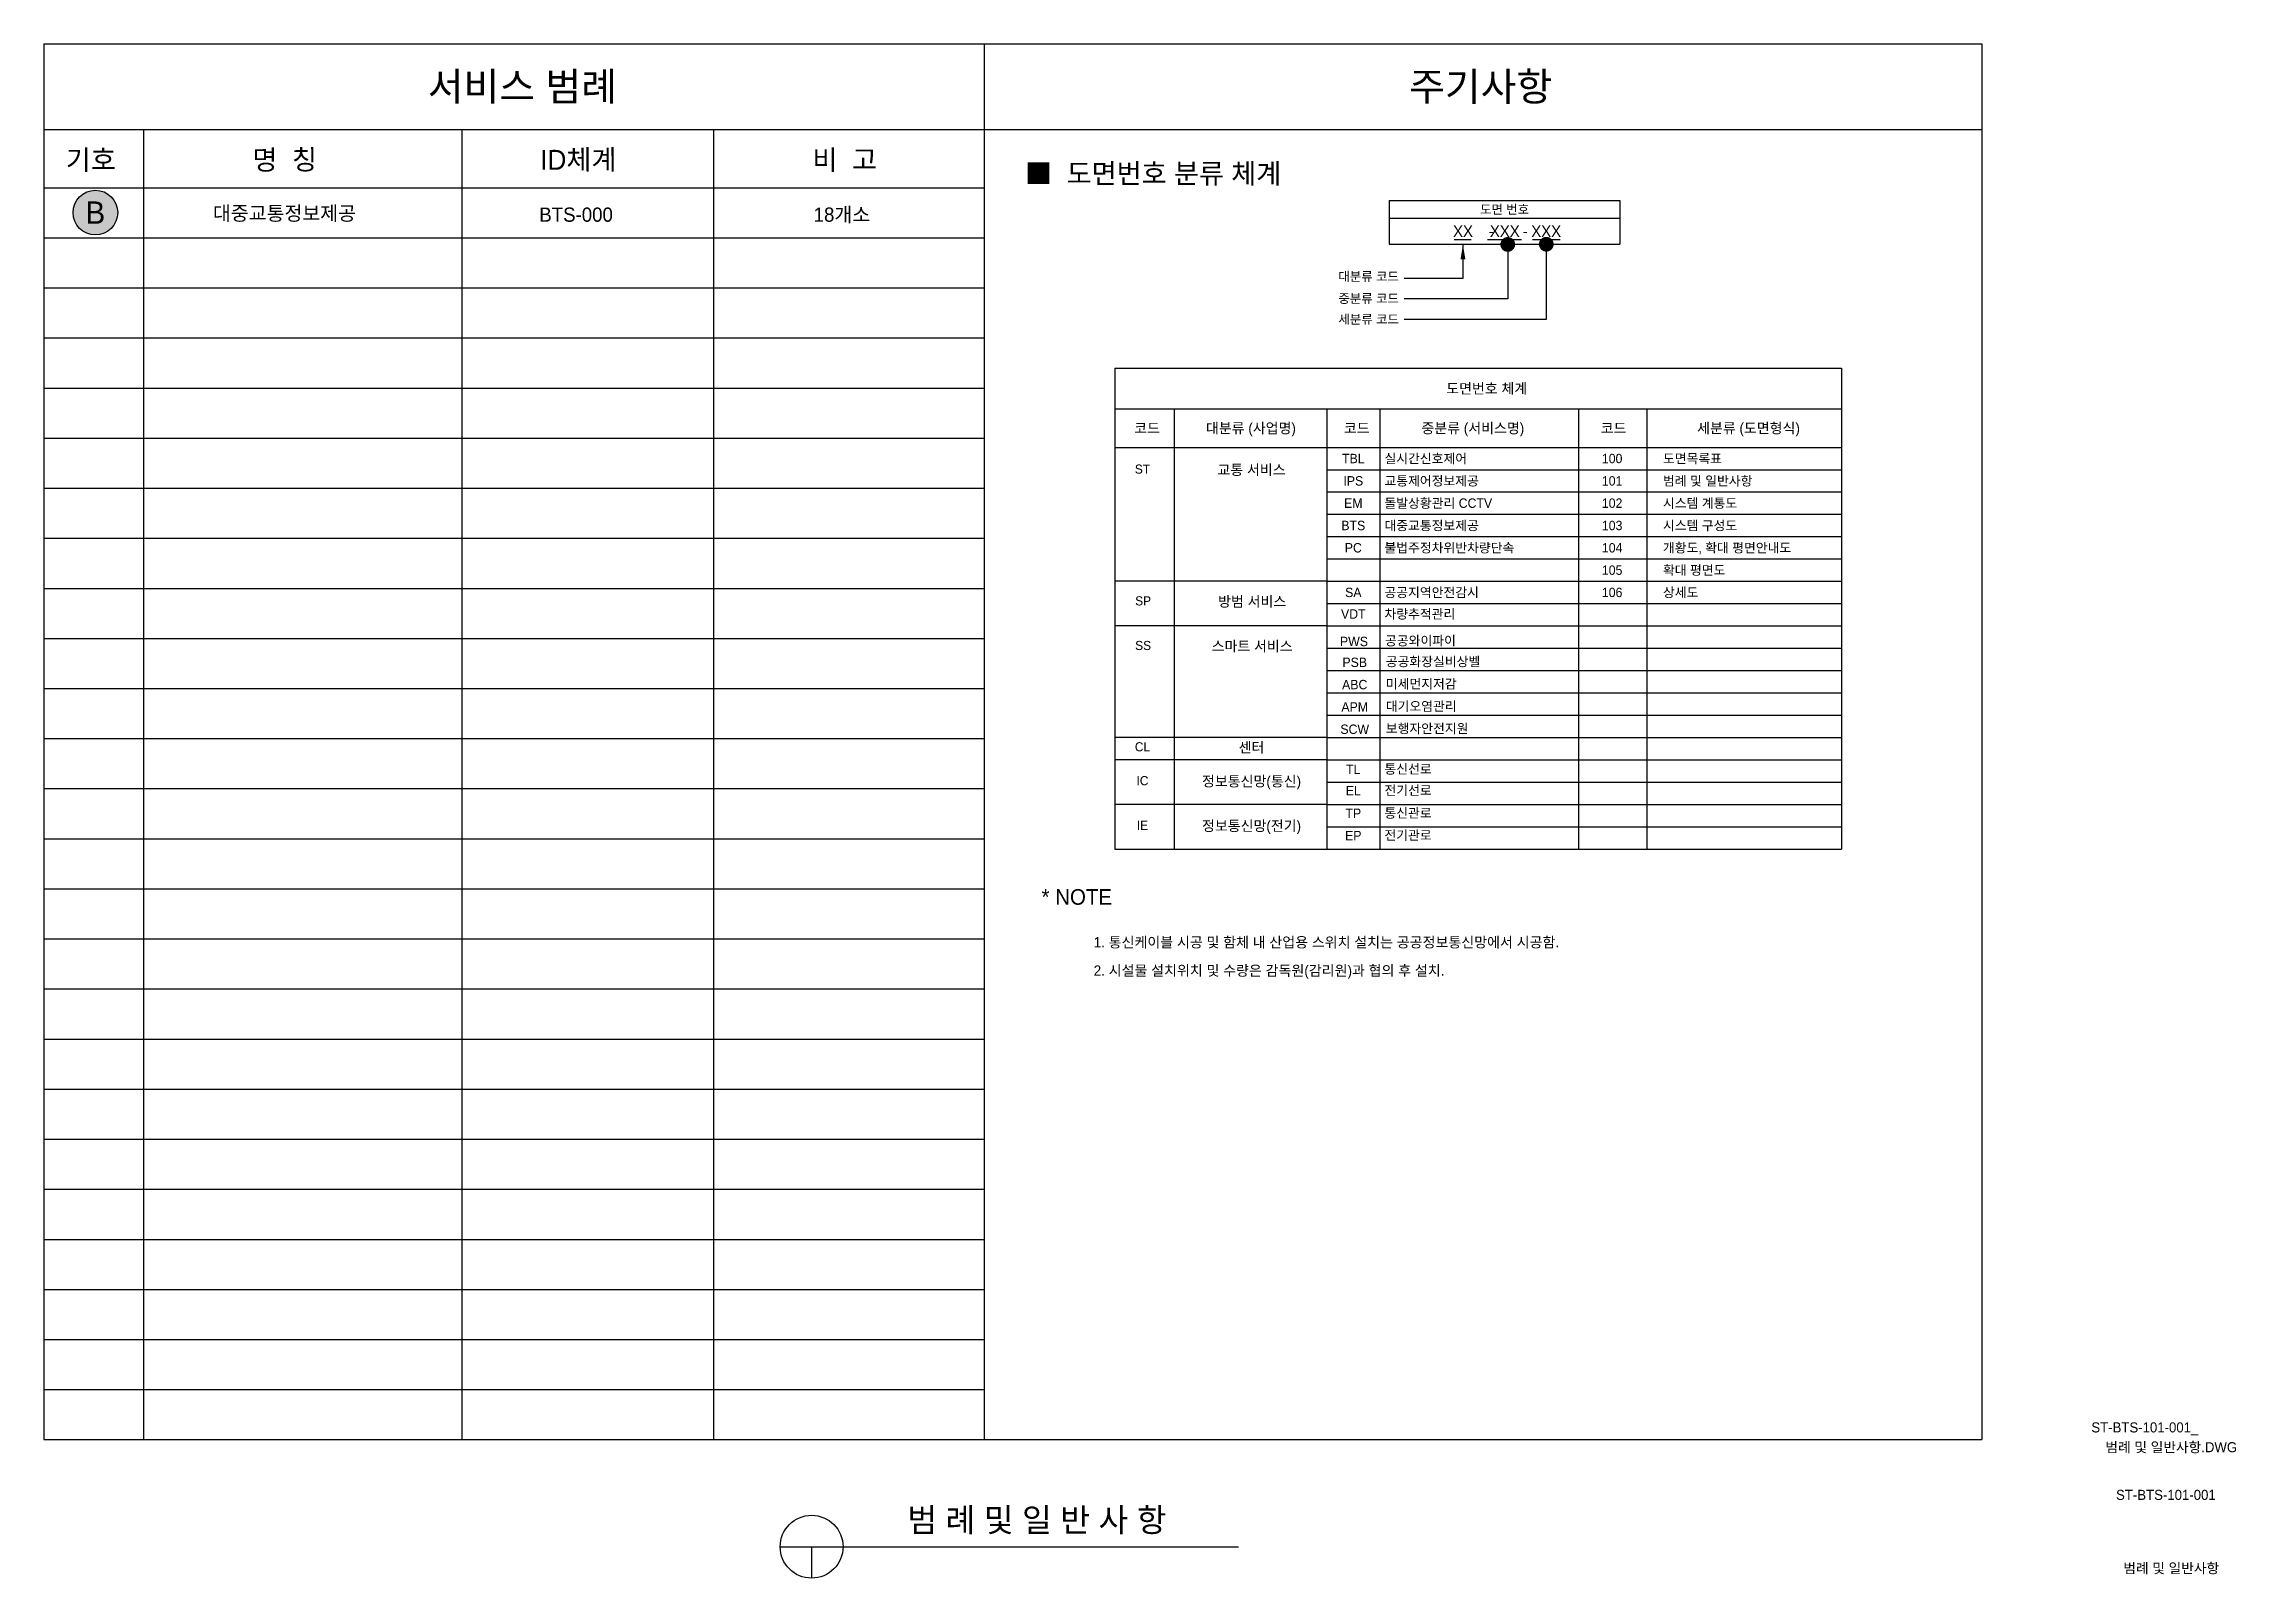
# Model space of a CAD drawing. Extents: x 33 to 404, y 15 to 275.
import ezdxf
from ezdxf.enums import TextEntityAlignment as Align

# ---------------------------------------------------------------- set-up
doc = ezdxf.new("R2010")
doc.units = 0
doc.header["$MEASUREMENT"] = 0
doc.layers.get('0').update_dxf_attribs({"linetype": 'CONTINUOUS'})
for name, color, linetype in [('###.3.BIT', 5, 'CONTINUOUS'), ('BORD', 7, 'CONTINUOUS'), ('TEXT', 7, 'CONTINUOUS')]:
    doc.layers.add(name, color=color, linetype=linetype)
doc.styles.add('HY헤드라인M', font='H2HDRM.TTF')
doc.styles.get("Standard").update_dxf_attribs({"font": ''})
doc.styles.get('Standard').set_extended_font_data('HYgtrE')
doc.dimstyles.new('DIM01', dxfattribs={"dimtxt": 3.5, "dimasz": 0.8, "dimexe": 2, "dimexo": 10, "dimgap": 1.25, "dimtad": 1, "dimdec": 3, "dimlfac": 0.001, "dimrnd": 0.0005, "dimzin": 0, "dimdsep": 46, "dimtxsty": 'Standard', "dimblk1": 'DOT', "dimblk2": 'DOT', "dimsah": 1, "dimcen": 0.09, "dimclrd": 1, "dimclre": 1, "dimclrt": 256, "dimadec": 0, "dimazin": 0, "dimtfac": 0.072, "dimtdec": 3, "dimtix": 1, "dimtmove": 2, "dimatfit": 3, "dimldrblk": 'DOT', "dimfxl": 1, "dimtolj": 1, "dimtzin": 0, "dimlwd": -1, "dimarcsym": 0})
doc.dimstyles.new('ISO-25', dxfattribs={"dimtxt": 2.5, "dimasz": 2.5, "dimexe": 1.25, "dimexo": 0.625, "dimtad": 1, "dimtxsty": 'Standard', "dimcen": 2.5, "dimadec": 0, "dimazin": 0, "dimtfac": 1, "dimtmove": 0, "dimatfit": 3, "dimfxl": 1, "dimarcsym": 0})

# ---------------------------------------------------------------- blocks, each defined once
blk = doc.blocks.new('N_BIT')
at = {"layer": '###.3.BIT'}
h = blk.add_hatch(color=255, dxfattribs=at)
h.dxf.hatch_style = 1
h.paths.add_polyline_path([(1.34, -0.02, 1), (-1.18, -0.02, 1)])
blk.add_circle((0.08, -0.02), 1.26, dxfattribs=at)
at = {"layer": '###.3.BIT', "style": 'HY헤드라인M'}
blk.add_text('B', height=1.26, dxfattribs=at).set_placement((0.08, -0.02), align=Align.MIDDLE_CENTER)

msp = doc.modelspace()

# ---------------------------------------------------------------- linework, layer by layer
for points in [[(250.22, 184.16), (214.33, 184.16)], [(250.22, 176.61), (214.33, 176.61)], [(250.22, 157.73), (214.33, 157.73)], [(250.22, 153.96), (214.33, 153.96)], [(250.22, 146.41), (214.33, 146.41)]]:
    msp.add_lwpolyline(points)
at = {"layer": 'BORD'}
for p, q in [((33.16, 275.08), (361.05, 275.08)), ((33.16, 275.08), (33.16, 38.97)), ((192.26, 275.08), (192.26, 38.94)), ((361.05, 275.08), (361.05, 38.94)), ((33.16, 260.61), (361.05, 260.61)), ((33.16, 260.61), (226.01, 260.61)), ((50.03, 260.61), (50.03, 38.97)), ((103.89, 260.61), (103.89, 38.94)), ((146.46, 260.61), (146.46, 38.94)), ((192.26, 260.61), (192.26, 38.94)), ((33.16, 250.73), (192.26, 250.73)), ((260.75, 248.58), (260.75, 241.19)), ((260.75, 248.58), (299.8, 248.58)), ((299.8, 248.58), (299.8, 241.19)), ((260.75, 245.56), (299.8, 245.56)), ((260.75, 241.19), (299.8, 241.19)), ((271.76, 241.97), (274.64, 241.97)), ((277.37, 241.97), (283.14, 241.97)), ((285.02, 241.97), (289.67, 241.97)), ((214.33, 220.21), (214.33, 138.85)), ((214.33, 220.21), (337.27, 220.21)), ((337.27, 220.21), (337.27, 138.85)), ((214.33, 213.31), (337.27, 213.31)), ((224.37, 213.31), (224.37, 138.85)), ((250.22, 213.31), (250.22, 138.85)), ((259.16, 213.31), (259.16, 138.85)), ((292.81, 213.31), (292.81, 138.85)), ((304.33, 213.31), (304.33, 138.85)), ((214.33, 206.81), (337.27, 206.81)), ((250.22, 203.03), (337.27, 203.03)), ((250.22, 199.26), (337.27, 199.26)), ((250.22, 195.48), (337.27, 195.48)), ((250.22, 191.71), (337.27, 191.71)), ((250.22, 187.93), (337.27, 187.93)), ((250.22, 184.16), (337.27, 184.16)), ((250.22, 180.38), (337.27, 180.38)), ((250.22, 176.61), (337.27, 176.61)), ((250.22, 172.83), (337.27, 172.83)), ((250.22, 172.83), (337.27, 172.83)), ((250.22, 169.06), (337.27, 169.06)), ((250.22, 165.28), (337.27, 165.28)), ((250.22, 161.51), (337.27, 161.51)), ((250.22, 157.73), (337.27, 157.73)), ((250.22, 153.96), (337.27, 153.96)), ((250.22, 150.18), (337.27, 150.18)), ((250.22, 146.41), (337.27, 146.41)), ((250.22, 142.63), (337.27, 142.63)), ((214.33, 138.85), (337.27, 138.85)), ((157.73, 20.82), (235.24, 20.82)), ((163.05, 20.82), (163.05, 15.5))]:
    msp.add_line(p, q, dxfattribs=at)
for points in [[(33.16, 250.73), (192.26, 250.73)], [(33.16, 242.26), (192.26, 242.26)], [(33.16, 233.78), (192.26, 233.78)], [(33.16, 225.31), (192.26, 225.31)], [(33.16, 216.84), (192.26, 216.84)], [(33.16, 208.37), (192.26, 208.37)], [(33.16, 199.9), (192.26, 199.9)], [(33.16, 191.43), (192.26, 191.43)], [(33.16, 182.95), (192.26, 182.95)], [(33.16, 174.48), (192.26, 174.48)], [(33.16, 166.01), (192.26, 166.01)], [(33.16, 157.54), (192.26, 157.54)], [(33.16, 149.07), (192.26, 149.07)], [(33.16, 140.6), (192.26, 140.6)], [(33.16, 132.12), (192.26, 132.12)], [(33.16, 123.65), (192.26, 123.65)], [(33.16, 115.18), (192.26, 115.18)], [(33.16, 106.71), (192.26, 106.71)], [(33.16, 98.24), (192.26, 98.24)], [(33.16, 89.77), (192.26, 89.77)], [(33.16, 89.77), (192.26, 89.77)], [(33.16, 81.29), (192.26, 81.29)], [(33.16, 72.82), (192.26, 72.82)], [(33.16, 64.35), (192.26, 64.35)], [(33.16, 55.88), (192.26, 55.88)], [(33.16, 55.88), (192.26, 55.88)], [(33.16, 47.41), (192.26, 47.41)], [(33.16, 38.94), (361.05, 38.94)]]:
    msp.add_lwpolyline(points, dxfattribs=at)
msp.add_circle((163.05, 20.82), 5.32, dxfattribs=at)

# ---------------------------------------------------------------- block references
at = {"layer": '###.3.BIT', "xscale": 3, "yscale": 3, "zscale": 3}
msp.add_blockref('N_BIT', (41.64, 246.59), dxfattribs=at)

# ---------------------------------------------------------------- texts
at = {"layer": 'BORD', "style": 'HY헤드라인M'}
for s, p in [('서비스 범례', (114.11, 267.92)), ('주기사항', (276.24, 267.92))]:
    msp.add_text(s, height=4.821, dxfattribs=at).set_placement(p, align=Align.MIDDLE)
for s, p in [('기호', (36.88, 253.76)), ('명  칭', (68.45, 253.76)), ('ID체계', (117.15, 253.76)), ('비  고', (163.2, 253.76))]:
    msp.add_text(s, height=3.375, rotation=0.2443, dxfattribs=at).set_placement(p)
for s, height, p in [('■  도면번호 분류 체계', 3.3749, (199.12, 251.46)), ('1. 통신케이블 시공 및 함체 내 산업용 스위치 설치는 공공정보통신망에서 시공함.', 1.7403, (210.77, 122.21)), ('2. 시설물 설치위치 및 수량은 감독원(감리원)과 협의 후 설치.', 1.7403, (210.77, 117.42))]:
    msp.add_text(s, height=height, dxfattribs=at).set_placement(p)
for s, height, p in [('대중교통정보제공', 2.411, (61.76, 246.41)), ('실시간신호제어', 1.591, (259.96, 204.92)), (' 도면목록표', 1.591, (306.5, 204.92)), ('교통제어정보제공', 1.591, (259.96, 201.14)), (' 범례 및 일반사항', 1.591, (306.5, 201.14)), ('돌발상황관리 CCTV', 1.591, (259.96, 197.37)), (' 시스템 계통도', 1.591, (306.5, 197.37)), ('대중교통정보제공', 1.591, (259.96, 193.59)), (' 시스템 구성도', 1.591, (306.5, 193.59)), ('불법주정차위반차량단속', 1.591, (259.96, 189.82)), (' 개황도, 확대 평면안내도', 1.591, (306.5, 189.82)), (' 확대 평면도', 1.591, (306.5, 186.04)), ('공공지역안전감시', 1.591, (259.96, 182.27)), (' 상세도', 1.591, (306.5, 182.27)), ('차량추적관리', 1.591, (259.96, 178.62)), ('공공와이파이', 1.591, (260.06, 174.1)), ('공공화장실비상벨', 1.591, (260.19, 170.57)), ('미세먼지저감', 1.591, (260.19, 166.8)), ('대기오염관리', 1.591, (260.19, 163.02)), ('보행자안전지원', 1.591, (260.19, 159.25)), ('통신선로', 1.591, (259.96, 152.4)), ('전기선로', 1.591, (259.96, 148.79)), ('통신관로', 1.591, (259.96, 144.95)), ('전기관로', 1.591, (259.96, 141.19)), ('* NOTE', 2.646, (201.95, 130.75))]:
    msp.add_text(s, height=height, dxfattribs=at).set_placement(p, align=Align.MIDDLE_LEFT)
for s, height, p in [('BTS-000', 2.411, (123.2, 246.18)), ('18개소', 2.411, (168.17, 246.18)), ('도면 번호', 1.543, (280.28, 247.07)), ('       -       -                ', 1.9285, (284.04, 243.38)), ('도면번호 체계', 1.736, (277.26, 216.76)), ('코드', 1.736, (219.79, 210.06)), ('대분류 (사업명)', 1.736, (237.37, 210.06)), ('코드', 1.736, (255.28, 210.06)), ('중분류 (서비스명)', 1.736, (274.91, 210.06)), ('코드', 1.736, (298.73, 210.06)), ('세분류 (도면형식)', 1.736, (321.55, 210.06)), ('교통 서비스', 1.736, (237.47, 203.02)), ('방범 서비스', 1.736, (237.58, 180.73)), ('스마트 서비스', 1.736, (237.58, 173.18)), ('센터', 1.736, (237.47, 156.04)), ('정보통신망(통신)', 1.736, (237.47, 150.32)), ('정보통신망(전기)', 1.736, (237.47, 142.77))]:
    msp.add_text(s, height=height, dxfattribs=at).set_placement(p, align=Align.MIDDLE_CENTER)
at = {"layer": 'BORD', "color": 6, "style": 'HY헤드라인M'}
for s, height, p in [('XX', 1.929, (273.25, 243.38)), ('ST', 1.543, (219.02, 203.13)), ('SP', 1.543, (219.13, 180.84)), ('SS', 1.543, (219.13, 173.29)), ('CL', 1.543, (219.02, 156.15)), ('IC', 1.543, (219.02, 150.42)), ('IE', 1.543, (219.02, 142.87))]:
    msp.add_text(s, height=height, dxfattribs=at).set_placement(p, align=Align.MIDDLE_CENTER)
at = {"layer": 'BORD', "color": 1, "style": 'HY헤드라인M'}
for s, height, p in [('XXX', 1.929, (280.32, 243.38)), ('TBL', 1.591, (254.69, 204.92)), ('IPS', 1.591, (254.69, 201.14)), ('EM', 1.591, (254.69, 197.37)), ('BTS', 1.591, (254.69, 193.59)), ('PC', 1.591, (254.69, 189.82)), ('SA', 1.591, (254.69, 182.27)), ('VDT', 1.591, (254.69, 178.62)), ('PWS', 1.591, (254.8, 173.97)), ('PSB', 1.591, (254.93, 170.44)), ('ABC', 1.591, (254.93, 166.67)), ('APM', 1.591, (254.93, 162.89)), ('SCW', 1.591, (254.93, 159.12)), ('TL', 1.591, (254.69, 152.35)), ('EL', 1.591, (254.69, 148.73)), ('TP', 1.591, (254.69, 144.9)), ('EP', 1.591, (254.69, 141.13))]:
    msp.add_text(s, height=height, dxfattribs=at).set_placement(p, align=Align.MIDDLE_CENTER)
at = {"layer": 'BORD', "color": 3, "style": 'HY헤드라인M'}
for s, height, p in [('XXX', 1.929, (287.32, 243.38)), ('100', 1.591, (298.48, 204.92)), ('101', 1.591, (298.48, 201.14)), ('102', 1.591, (298.48, 197.37)), ('103', 1.591, (298.48, 193.59)), ('104', 1.591, (298.48, 189.82)), ('105', 1.591, (298.48, 186.04)), ('106', 1.591, (298.48, 182.27))]:
    msp.add_text(s, height=height, dxfattribs=at).set_placement(p, align=Align.MIDDLE_CENTER)
at = {"layer": 'BORD', "style": 'HY헤드라인M'}
for s, p in [('대분류 코드', (262.41, 235.73)), ('중분류 코드', (262.41, 232)), ('세분류 코드', (262.41, 228.48))]:
    msp.add_text(s, height=1.543, dxfattribs=at).set_placement(p, align=Align.MIDDLE_RIGHT)
at = {"layer": 'TEXT', "style": 'HY헤드라인M'}
for s, height, p in [('ST-BTS-101-001_', 1.7054, (388.6, 40.77)), ('범례 및 일반사항.DWG', 1.7054, (393.07, 37.68)), ('ST-BTS-101-001', 1.7054, (392.16, 29.59)), ('범례 및 일반사항', 1.705, (393.07, 17.21))]:
    msp.add_text(s, height=height, dxfattribs=at).set_placement(p, align=Align.MIDDLE)
msp.add_text('범 례 및 일 반 사 항', height=4, dxfattribs=at).set_placement((179.23, 23.34))

# ---------------------------------------------------------------- leaders
at = {"layer": 'BORD'}
for points, dimstyle, override in [([(287.34, 241.17), (287.34, 228.42), (263.3, 228.42)], 'DIM01', {"dimasz": 2.5, "dimexo": 5, "dimgap": 1.5, "dimtad": 0, "dimdec": 0, "dimdsep": 44, "dimaunit": 4, "dimtdec": 0}), ([(280.82, 241.14), (280.82, 231.91), (263.3, 231.91)], 'DIM01', {"dimasz": 2.5, "dimexo": 5, "dimgap": 1.5, "dimtad": 0, "dimdec": 0, "dimdsep": 44, "dimaunit": 4, "dimtdec": 0}), ([(273.24, 241.12), (273.24, 235.36), (263.3, 235.36)], 'ISO-25', {"dimasz": 2.5, "dimexo": 5, "dimgap": 1.5, "dimtad": 0, "dimdec": 0, "dimdsep": 44, "dimclrd": 1, "dimaunit": 4, "dimtdec": 0})]:
    msp.add_leader(points, dimstyle=dimstyle, override=override, dxfattribs=at)

doc.saveas('drawing.dxf')
